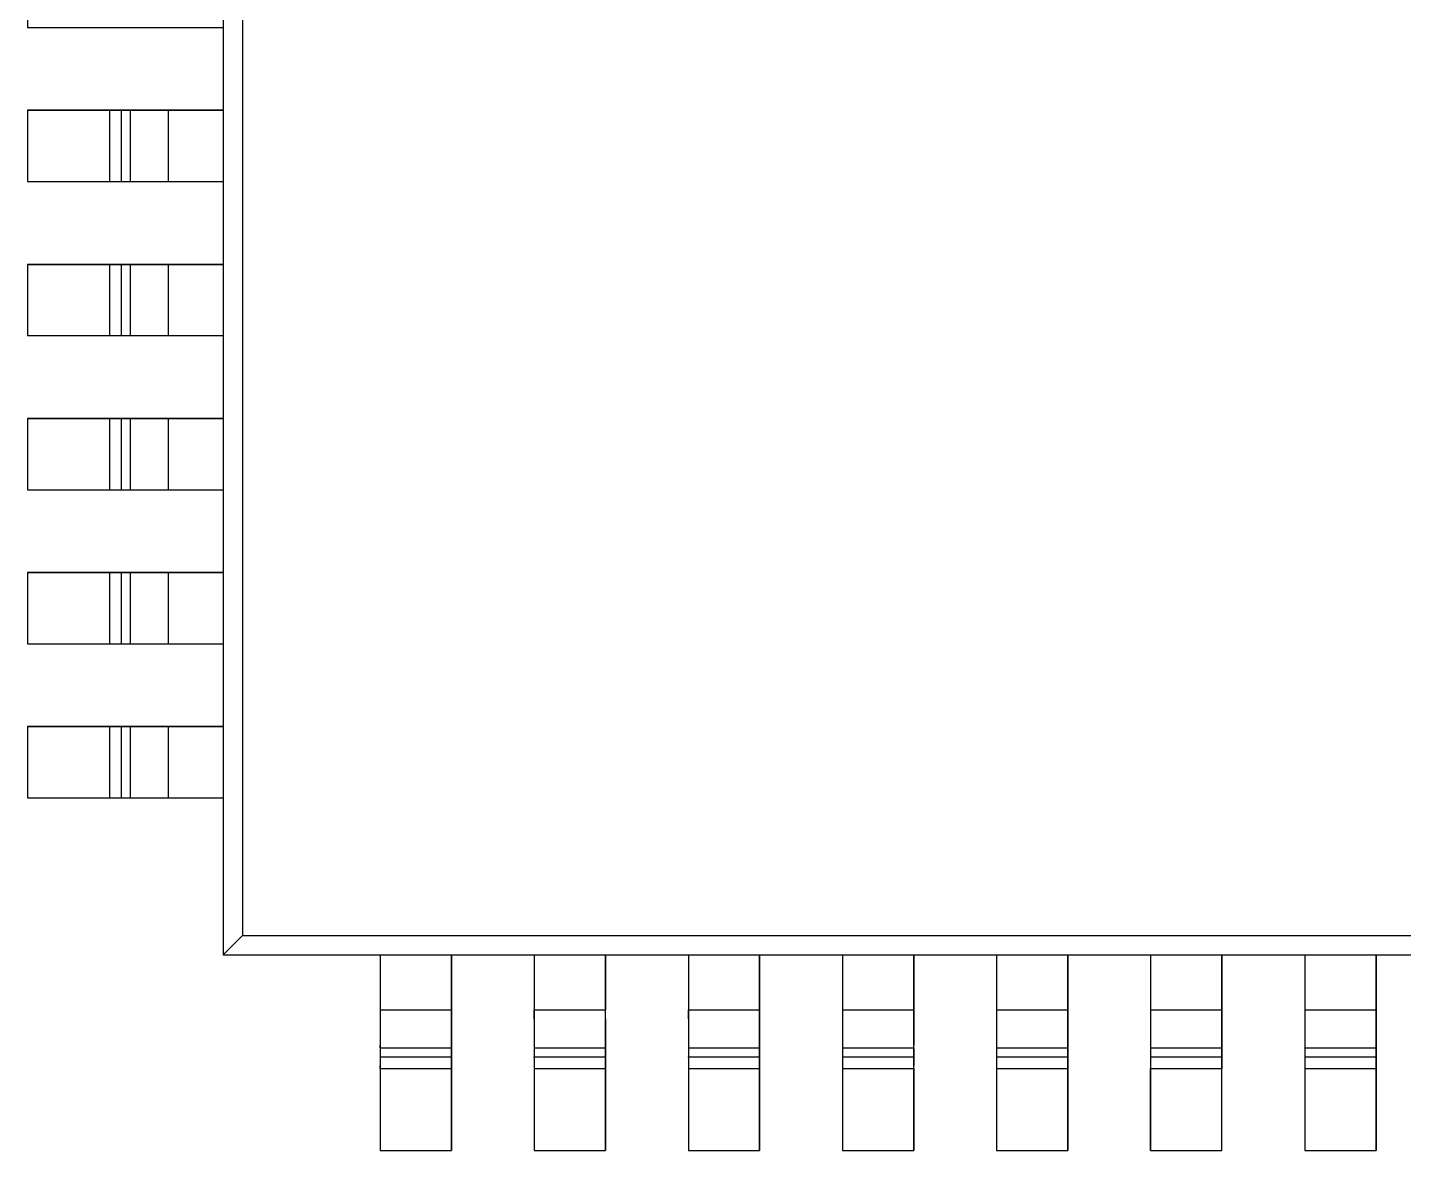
# Model space of a CAD drawing. Header units: inches. Extents: x 5 to 415, y -593 to 71.
# Drawn here: x 131.47 to 145.76, y -463.18 to -451.52 of the extents above; entities that cross this region are included whole.
import ezdxf

# ---------------------------------------------------------------- set-up
doc = ezdxf.new("R2010")
doc.units = ezdxf.units.IN
doc.header["$MEASUREMENT"] = 0

msp = doc.modelspace()

# ---------------------------------------------------------------- linework, layer by layer
at = {"color": 7, "true_color": 0xffffff}
for p, q in [((133.5, -442.15), (133.5, -461.15)), ((133.7, -442.232), (133.7, -460.95)), ((131.468, -450.78), (131.468, -451.52)), ((131.468, -451.52), (133.5, -451.52)), ((133.5, -451.52), (133.5, -452.38)), ((133.5, -452.38), (131.468, -452.38)), ((131.468, -452.38), (131.468, -453.12)), ((131.468, -452.38), (131.468, -453.12)), ((131.468, -452.38), (132.32, -452.38)), ((132.32, -452.38), (132.35, -452.38)), ((132.32, -452.38), (132.32, -453.12)), ((132.35, -452.38), (132.378, -452.38)), ((132.378, -452.38), (132.402, -452.38)), ((132.402, -452.38), (132.42, -452.38)), ((132.42, -452.38), (132.434, -452.38)), ((132.434, -452.38), (132.442, -452.38)), ((132.442, -452.38), (132.534, -452.38)), ((132.442, -452.38), (132.442, -453.12)), ((132.534, -452.38), (132.56, -452.38)), ((132.534, -452.38), (132.534, -453.12)), ((132.56, -452.38), (132.606, -452.38)), ((132.606, -452.38), (132.67, -452.38)), ((132.67, -452.38), (132.748, -452.38)), ((132.748, -452.38), (132.836, -452.38)), ((132.836, -452.38), (132.93, -452.38)), ((132.93, -452.38), (133.5, -452.38)), ((132.93, -452.38), (132.93, -453.12)), ((133.5, -452.38), (133.5, -453.12)), ((131.468, -453.12), (133.5, -453.12)), ((131.468, -453.12), (132.32, -453.12)), ((132.32, -453.12), (132.35, -453.12)), ((132.35, -453.12), (132.378, -453.12)), ((132.378, -453.12), (132.402, -453.12)), ((132.402, -453.12), (132.42, -453.12)), ((132.42, -453.12), (132.434, -453.12)), ((132.434, -453.12), (132.442, -453.12)), ((132.442, -453.12), (132.534, -453.12)), ((132.534, -453.12), (132.56, -453.12)), ((132.56, -453.12), (132.606, -453.12)), ((132.606, -453.12), (132.67, -453.12)), ((132.67, -453.12), (132.748, -453.12)), ((132.748, -453.12), (132.836, -453.12)), ((132.836, -453.12), (132.93, -453.12)), ((132.93, -453.12), (133.5, -453.12)), ((133.5, -453.12), (133.5, -453.98)), ((133.5, -453.98), (131.468, -453.98)), ((131.468, -453.98), (131.468, -454.72)), ((131.468, -453.98), (131.468, -454.72)), ((131.468, -453.98), (132.32, -453.98)), ((132.32, -453.98), (132.35, -453.98)), ((132.32, -453.98), (132.32, -454.72)), ((132.35, -453.98), (132.378, -453.98)), ((132.378, -453.98), (132.402, -453.98)), ((132.402, -453.98), (132.42, -453.98)), ((132.42, -453.98), (132.434, -453.98)), ((132.434, -453.98), (132.442, -453.98)), ((132.442, -453.98), (132.534, -453.98)), ((132.442, -453.98), (132.442, -454.72)), ((132.534, -453.98), (132.56, -453.98)), ((132.534, -453.98), (132.534, -454.72)), ((132.56, -453.98), (132.606, -453.98)), ((132.606, -453.98), (132.67, -453.98)), ((132.67, -453.98), (132.748, -453.98)), ((132.748, -453.98), (132.836, -453.98)), ((132.836, -453.98), (132.93, -453.98)), ((132.93, -453.98), (133.5, -453.98)), ((132.93, -453.98), (132.93, -454.72)), ((133.5, -453.98), (133.5, -454.72)), ((131.468, -454.72), (133.5, -454.72)), ((131.468, -454.72), (132.32, -454.72)), ((132.32, -454.72), (132.35, -454.72)), ((132.35, -454.72), (132.378, -454.72)), ((132.378, -454.72), (132.402, -454.72)), ((132.402, -454.72), (132.42, -454.72)), ((132.42, -454.72), (132.434, -454.72)), ((132.434, -454.72), (132.442, -454.72)), ((132.442, -454.72), (132.534, -454.72)), ((132.534, -454.72), (132.56, -454.72)), ((132.56, -454.72), (132.606, -454.72)), ((132.606, -454.72), (132.67, -454.72)), ((132.67, -454.72), (132.748, -454.72)), ((132.748, -454.72), (132.836, -454.72)), ((132.836, -454.72), (132.93, -454.72)), ((132.93, -454.72), (133.5, -454.72)), ((133.5, -454.72), (133.5, -455.58)), ((133.5, -455.58), (131.468, -455.58)), ((131.468, -455.58), (131.468, -456.32)), ((131.468, -455.58), (131.468, -456.32)), ((131.468, -455.58), (132.32, -455.58)), ((132.32, -455.58), (132.35, -455.58)), ((132.32, -455.58), (132.32, -456.32)), ((132.35, -455.58), (132.378, -455.58)), ((132.378, -455.58), (132.402, -455.58)), ((132.402, -455.58), (132.42, -455.58)), ((132.42, -455.58), (132.434, -455.58)), ((132.434, -455.58), (132.442, -455.58)), ((132.442, -455.58), (132.534, -455.58)), ((132.442, -455.58), (132.442, -456.32)), ((132.534, -455.58), (132.56, -455.58)), ((132.534, -455.58), (132.534, -456.32)), ((132.56, -455.58), (132.606, -455.58)), ((132.606, -455.58), (132.67, -455.58)), ((132.67, -455.58), (132.748, -455.58)), ((132.748, -455.58), (132.836, -455.58)), ((132.836, -455.58), (132.93, -455.58)), ((132.93, -455.58), (133.5, -455.58)), ((132.93, -455.58), (132.93, -456.32)), ((133.5, -455.58), (133.5, -456.32)), ((131.468, -456.32), (133.5, -456.32)), ((131.468, -456.32), (132.32, -456.32)), ((132.32, -456.32), (132.35, -456.32)), ((132.35, -456.32), (132.378, -456.32)), ((132.378, -456.32), (132.402, -456.32)), ((132.402, -456.32), (132.42, -456.32)), ((132.42, -456.32), (132.434, -456.32)), ((132.434, -456.32), (132.442, -456.32)), ((132.442, -456.32), (132.534, -456.32)), ((132.534, -456.32), (132.56, -456.32)), ((132.56, -456.32), (132.606, -456.32)), ((132.606, -456.32), (132.67, -456.32)), ((132.67, -456.32), (132.748, -456.32)), ((132.748, -456.32), (132.836, -456.32)), ((132.836, -456.32), (132.93, -456.32)), ((132.93, -456.32), (133.5, -456.32)), ((133.5, -456.32), (133.5, -457.18)), ((133.5, -457.18), (131.468, -457.18)), ((131.468, -457.18), (131.468, -457.92)), ((131.468, -457.18), (131.468, -457.92)), ((131.468, -457.18), (132.32, -457.18)), ((132.32, -457.18), (132.35, -457.18)), ((132.32, -457.18), (132.32, -457.92)), ((132.35, -457.18), (132.378, -457.18)), ((132.378, -457.18), (132.402, -457.18)), ((132.402, -457.18), (132.42, -457.18)), ((132.42, -457.18), (132.434, -457.18)), ((132.434, -457.18), (132.442, -457.18)), ((132.442, -457.18), (132.534, -457.18)), ((132.442, -457.18), (132.442, -457.92)), ((132.534, -457.18), (132.56, -457.18)), ((132.534, -457.18), (132.534, -457.92)), ((132.56, -457.18), (132.606, -457.18)), ((132.606, -457.18), (132.67, -457.18)), ((132.67, -457.18), (132.748, -457.18)), ((132.748, -457.18), (132.836, -457.18)), ((132.836, -457.18), (132.93, -457.18)), ((132.93, -457.18), (133.5, -457.18)), ((132.93, -457.18), (132.93, -457.92)), ((133.5, -457.18), (133.5, -457.92)), ((131.468, -457.92), (133.5, -457.92)), ((131.468, -457.92), (132.32, -457.92)), ((132.32, -457.92), (132.35, -457.92)), ((132.35, -457.92), (132.378, -457.92)), ((132.378, -457.92), (132.402, -457.92)), ((132.402, -457.92), (132.42, -457.92)), ((132.42, -457.92), (132.434, -457.92)), ((132.434, -457.92), (132.442, -457.92)), ((132.442, -457.92), (132.534, -457.92)), ((132.534, -457.92), (132.56, -457.92)), ((132.56, -457.92), (132.606, -457.92)), ((132.606, -457.92), (132.67, -457.92)), ((132.67, -457.92), (132.748, -457.92)), ((132.748, -457.92), (132.836, -457.92)), ((132.836, -457.92), (132.93, -457.92)), ((132.93, -457.92), (133.5, -457.92)), ((133.5, -457.92), (133.5, -458.78)), ((133.5, -458.78), (131.468, -458.78)), ((131.468, -458.78), (131.468, -459.52)), ((131.468, -458.78), (131.468, -459.52)), ((131.468, -458.78), (132.32, -458.78)), ((132.32, -458.78), (132.35, -458.78)), ((132.32, -458.78), (132.32, -459.52)), ((132.35, -458.78), (132.378, -458.78)), ((132.378, -458.78), (132.402, -458.78)), ((132.402, -458.78), (132.42, -458.78)), ((132.42, -458.78), (132.434, -458.78)), ((132.434, -458.78), (132.442, -458.78)), ((132.442, -458.78), (132.534, -458.78)), ((132.442, -458.78), (132.442, -459.52)), ((132.534, -458.78), (132.56, -458.78)), ((132.534, -458.78), (132.534, -459.52)), ((132.56, -458.78), (132.606, -458.78)), ((132.606, -458.78), (132.67, -458.78)), ((132.67, -458.78), (132.748, -458.78)), ((132.748, -458.78), (132.836, -458.78)), ((132.836, -458.78), (132.93, -458.78)), ((132.93, -458.78), (133.5, -458.78)), ((132.93, -458.78), (132.93, -459.52)), ((133.5, -458.78), (133.5, -459.52)), ((131.468, -459.52), (133.5, -459.52)), ((131.468, -459.52), (132.32, -459.52)), ((132.32, -459.52), (132.35, -459.52)), ((132.35, -459.52), (132.378, -459.52)), ((132.378, -459.52), (132.402, -459.52)), ((132.402, -459.52), (132.42, -459.52)), ((132.42, -459.52), (132.434, -459.52)), ((132.434, -459.52), (132.442, -459.52)), ((132.442, -459.52), (132.534, -459.52)), ((132.534, -459.52), (132.56, -459.52)), ((132.56, -459.52), (132.606, -459.52)), ((132.606, -459.52), (132.67, -459.52)), ((132.67, -459.52), (132.748, -459.52)), ((132.748, -459.52), (132.836, -459.52)), ((132.836, -459.52), (132.93, -459.52)), ((132.93, -459.52), (133.5, -459.52)), ((133.5, -459.52), (133.5, -461.15)), ((133.5, -461.15), (133.7, -460.95)), ((133.7, -460.95), (153.3, -460.95)), ((133.5, -461.15), (135.13, -461.15)), ((133.5, -461.15), (153.5, -461.15)), ((135.13, -461.15), (135.13, -463.182)), ((135.13, -461.15), (135.87, -461.15)), ((135.13, -461.15), (135.13, -461.72)), ((135.87, -461.15), (136.73, -461.15)), ((135.87, -463.182), (135.87, -461.15)), ((135.87, -461.15), (135.87, -461.72)), ((136.73, -461.15), (136.73, -463.182)), ((136.73, -461.15), (137.47, -461.15)), ((136.73, -461.15), (136.73, -461.72)), ((137.47, -463.182), (137.47, -461.15)), ((137.47, -461.15), (138.33, -461.15)), ((137.47, -461.15), (137.47, -461.72)), ((138.33, -461.15), (138.33, -463.182)), ((138.33, -461.15), (139.07, -461.15)), ((138.33, -461.15), (138.33, -461.72)), ((139.07, -463.182), (139.07, -461.15)), ((139.07, -461.15), (139.93, -461.15)), ((139.07, -461.15), (139.07, -461.72)), ((139.93, -461.15), (139.93, -463.182)), ((139.93, -461.15), (140.67, -461.15)), ((139.93, -461.15), (139.93, -461.72)), ((140.67, -463.182), (140.67, -461.15)), ((140.67, -461.15), (141.53, -461.15)), ((140.67, -461.15), (140.67, -461.72)), ((141.53, -461.15), (141.53, -463.182)), ((141.53, -461.15), (142.27, -461.15)), ((141.53, -461.15), (141.53, -461.72)), ((142.27, -463.182), (142.27, -461.15)), ((142.27, -461.15), (143.13, -461.15)), ((142.27, -461.15), (142.27, -461.72)), ((143.13, -461.15), (143.13, -463.182)), ((143.13, -461.15), (143.87, -461.15)), ((143.13, -461.15), (143.13, -461.72)), ((143.87, -463.182), (143.87, -461.15)), ((143.87, -461.15), (144.73, -461.15)), ((143.87, -461.15), (143.87, -461.72)), ((144.73, -461.15), (144.73, -463.182)), ((144.73, -461.15), (145.47, -461.15)), ((144.73, -461.15), (144.73, -461.72)), ((145.47, -463.182), (145.47, -461.15)), ((145.47, -461.15), (146.33, -461.15)), ((145.47, -461.15), (145.47, -461.72)), ((135.13, -461.72), (135.13, -461.814)), ((135.13, -461.72), (135.87, -461.72)), ((135.87, -461.72), (135.87, -461.814)), ((136.73, -461.814), (136.73, -461.72)), ((136.73, -461.72), (137.47, -461.72)), ((137.47, -461.814), (137.47, -461.72)), ((138.33, -461.814), (138.33, -461.72)), ((138.33, -461.72), (139.07, -461.72)), ((139.07, -461.72), (139.07, -461.814)), ((139.93, -461.72), (139.93, -461.814)), ((139.93, -461.72), (140.67, -461.72)), ((140.67, -461.72), (140.67, -461.814)), ((141.53, -461.72), (141.53, -461.814)), ((141.53, -461.72), (142.27, -461.72)), ((142.27, -461.72), (142.27, -461.814)), ((143.13, -461.72), (143.13, -461.814)), ((143.13, -461.72), (143.87, -461.72)), ((143.87, -461.72), (143.87, -461.814)), ((144.73, -461.72), (144.73, -461.814)), ((144.73, -461.72), (145.47, -461.72)), ((145.47, -461.72), (145.47, -461.814)), ((135.13, -461.814), (135.13, -461.902)), ((135.13, -461.902), (135.13, -461.98)), ((135.87, -461.814), (135.87, -461.902)), ((135.87, -461.902), (135.87, -461.98)), ((136.73, -461.814), (136.73, -461.902)), ((136.73, -461.902), (136.73, -461.98)), ((137.47, -461.814), (137.47, -461.902)), ((137.47, -461.902), (137.47, -461.98)), ((138.33, -461.814), (138.33, -461.902)), ((138.33, -461.902), (138.33, -461.98)), ((139.07, -461.814), (139.07, -461.902)), ((139.07, -461.902), (139.07, -461.98)), ((139.93, -461.814), (139.93, -461.902)), ((139.93, -461.902), (139.93, -461.98)), ((140.67, -461.814), (140.67, -461.902)), ((140.67, -461.902), (140.67, -461.98)), ((141.53, -461.814), (141.53, -461.902)), ((141.53, -461.902), (141.53, -461.98)), ((142.27, -461.814), (142.27, -461.902)), ((142.27, -461.902), (142.27, -461.98)), ((143.13, -461.814), (143.13, -461.902)), ((143.13, -461.902), (143.13, -461.98)), ((143.87, -461.814), (143.87, -461.902)), ((143.87, -461.902), (143.87, -461.98)), ((144.73, -461.814), (144.73, -461.902)), ((144.73, -461.902), (144.73, -461.98)), ((145.47, -461.814), (145.47, -461.902)), ((145.47, -461.902), (145.47, -461.98)), ((135.13, -461.98), (135.13, -462.044)), ((135.13, -462.044), (135.13, -462.09)), ((135.87, -461.98), (135.87, -462.044)), ((135.87, -462.044), (135.87, -462.09)), ((136.73, -461.98), (136.73, -462.044)), ((136.73, -462.044), (136.73, -462.09)), ((137.47, -461.98), (137.47, -462.044)), ((137.47, -462.044), (137.47, -462.09)), ((138.33, -461.98), (138.33, -462.044)), ((138.33, -462.044), (138.33, -462.09)), ((139.07, -461.98), (139.07, -462.044)), ((139.07, -462.044), (139.07, -462.09)), ((139.93, -461.98), (139.93, -462.044)), ((139.93, -462.044), (139.93, -462.09)), ((140.67, -461.98), (140.67, -462.044)), ((140.67, -462.044), (140.67, -462.09)), ((141.53, -461.98), (141.53, -462.044)), ((141.53, -462.044), (141.53, -462.09)), ((142.27, -461.98), (142.27, -462.044)), ((142.27, -462.044), (142.27, -462.09)), ((143.13, -461.98), (143.13, -462.044)), ((143.13, -462.044), (143.13, -462.09)), ((143.87, -461.98), (143.87, -462.044)), ((143.87, -462.044), (143.87, -462.09)), ((144.73, -461.98), (144.73, -462.044)), ((144.73, -462.044), (144.73, -462.09)), ((145.47, -461.98), (145.47, -462.044)), ((145.47, -462.044), (145.47, -462.09)), ((135.13, -462.116), (135.13, -462.09)), ((135.13, -462.116), (135.13, -462.208)), ((135.13, -462.116), (135.87, -462.116)), ((135.87, -462.09), (135.87, -462.116)), ((135.87, -462.116), (135.87, -462.208)), ((136.73, -462.09), (136.73, -462.116)), ((136.73, -462.116), (136.73, -462.208)), ((136.73, -462.116), (137.47, -462.116)), ((137.47, -462.09), (137.47, -462.116)), ((137.47, -462.116), (137.47, -462.208)), ((138.33, -462.09), (138.33, -462.116)), ((138.33, -462.116), (138.33, -462.208)), ((138.33, -462.116), (139.07, -462.116)), ((139.07, -462.09), (139.07, -462.116)), ((139.07, -462.116), (139.07, -462.208)), ((139.93, -462.09), (139.93, -462.116)), ((139.93, -462.116), (139.93, -462.208)), ((139.93, -462.116), (140.67, -462.116)), ((140.67, -462.116), (140.67, -462.09)), ((140.67, -462.116), (140.67, -462.208)), ((141.53, -462.09), (141.53, -462.116)), ((141.53, -462.116), (141.53, -462.208)), ((141.53, -462.116), (142.27, -462.116)), ((142.27, -462.09), (142.27, -462.116)), ((142.27, -462.116), (142.27, -462.208)), ((143.13, -462.09), (143.13, -462.116)), ((143.13, -462.116), (143.13, -462.208)), ((143.13, -462.116), (143.87, -462.116)), ((143.87, -462.09), (143.87, -462.116)), ((143.87, -462.116), (143.87, -462.208)), ((144.73, -462.09), (144.73, -462.116)), ((144.73, -462.116), (144.73, -462.208)), ((144.73, -462.116), (145.47, -462.116)), ((145.47, -462.09), (145.47, -462.116)), ((145.47, -462.116), (145.47, -462.208)), ((135.13, -462.208), (135.13, -462.216)), ((135.13, -462.208), (135.87, -462.208)), ((135.13, -462.216), (135.13, -462.23)), ((135.13, -462.23), (135.13, -462.25)), ((135.13, -462.25), (135.13, -462.272)), ((135.13, -462.272), (135.13, -462.3)), ((135.13, -462.33), (135.13, -462.3)), ((135.13, -462.33), (135.13, -463.182)), ((135.13, -462.33), (135.87, -462.33)), ((135.87, -462.208), (135.87, -462.216)), ((135.87, -462.216), (135.87, -462.23)), ((135.87, -462.23), (135.87, -462.25)), ((135.87, -462.25), (135.87, -462.272)), ((135.87, -462.272), (135.87, -462.3)), ((135.87, -462.3), (135.87, -462.33)), ((135.87, -462.33), (135.87, -463.182)), ((136.73, -462.216), (136.73, -462.208)), ((136.73, -462.208), (137.47, -462.208)), ((136.73, -462.216), (136.73, -462.23)), ((136.73, -462.23), (136.73, -462.25)), ((136.73, -462.25), (136.73, -462.272)), ((136.73, -462.272), (136.73, -462.3)), ((136.73, -462.3), (136.73, -462.33)), ((136.73, -462.33), (136.73, -463.182)), ((136.73, -462.33), (137.47, -462.33)), ((137.47, -462.216), (137.47, -462.208)), ((137.47, -462.216), (137.47, -462.23)), ((137.47, -462.23), (137.47, -462.25)), ((137.47, -462.25), (137.47, -462.272)), ((137.47, -462.272), (137.47, -462.3)), ((137.47, -462.3), (137.47, -462.33)), ((137.47, -462.33), (137.47, -463.182)), ((138.33, -462.216), (138.33, -462.208)), ((138.33, -462.208), (139.07, -462.208)), ((138.33, -462.216), (138.33, -462.23)), ((138.33, -462.23), (138.33, -462.25)), ((138.33, -462.25), (138.33, -462.272)), ((138.33, -462.272), (138.33, -462.3)), ((138.33, -462.3), (138.33, -462.33)), ((138.33, -462.33), (138.33, -463.182)), ((138.33, -462.33), (139.07, -462.33)), ((139.07, -462.208), (139.07, -462.216)), ((139.07, -462.216), (139.07, -462.23)), ((139.07, -462.23), (139.07, -462.25)), ((139.07, -462.25), (139.07, -462.272)), ((139.07, -462.272), (139.07, -462.3)), ((139.07, -462.3), (139.07, -462.33)), ((139.07, -462.33), (139.07, -463.182)), ((139.93, -462.208), (139.93, -462.216)), ((139.93, -462.208), (140.67, -462.208)), ((139.93, -462.216), (139.93, -462.23)), ((139.93, -462.23), (139.93, -462.25)), ((139.93, -462.25), (139.93, -462.272)), ((139.93, -462.272), (139.93, -462.3)), ((139.93, -462.3), (139.93, -462.33)), ((139.93, -462.33), (139.93, -463.182)), ((139.93, -462.33), (140.67, -462.33)), ((140.67, -462.208), (140.67, -462.216)), ((140.67, -462.216), (140.67, -462.23)), ((140.67, -462.23), (140.67, -462.25)), ((140.67, -462.25), (140.67, -462.272)), ((140.67, -462.272), (140.67, -462.3)), ((140.67, -462.33), (140.67, -462.3)), ((140.67, -462.33), (140.67, -463.182)), ((141.53, -462.208), (141.53, -462.216)), ((141.53, -462.208), (142.27, -462.208)), ((141.53, -462.216), (141.53, -462.23)), ((141.53, -462.23), (141.53, -462.25)), ((141.53, -462.25), (141.53, -462.272)), ((141.53, -462.272), (141.53, -462.3)), ((141.53, -462.3), (141.53, -462.33)), ((141.53, -462.33), (141.53, -463.182)), ((141.53, -462.33), (142.27, -462.33)), ((142.27, -462.208), (142.27, -462.216)), ((142.27, -462.216), (142.27, -462.23)), ((142.27, -462.23), (142.27, -462.25)), ((142.27, -462.25), (142.27, -462.272)), ((142.27, -462.272), (142.27, -462.3)), ((142.27, -462.3), (142.27, -462.33)), ((142.27, -462.33), (142.27, -463.182)), ((143.13, -462.208), (143.13, -462.216)), ((143.13, -462.208), (143.87, -462.208)), ((143.13, -462.216), (143.13, -462.23)), ((143.13, -462.23), (143.13, -462.25)), ((143.13, -462.25), (143.13, -462.272)), ((143.13, -462.272), (143.13, -462.3)), ((143.13, -462.3), (143.13, -462.33)), ((143.13, -463.182), (143.13, -462.33)), ((143.13, -462.33), (143.87, -462.33)), ((143.87, -462.208), (143.87, -462.216)), ((143.87, -462.216), (143.87, -462.23)), ((143.87, -462.23), (143.87, -462.25)), ((143.87, -462.25), (143.87, -462.272)), ((143.87, -462.272), (143.87, -462.3)), ((143.87, -462.3), (143.87, -462.33)), ((143.87, -463.182), (143.87, -462.33)), ((144.73, -462.208), (144.73, -462.216)), ((144.73, -462.208), (145.47, -462.208)), ((144.73, -462.216), (144.73, -462.23)), ((144.73, -462.23), (144.73, -462.25)), ((144.73, -462.25), (144.73, -462.272)), ((144.73, -462.272), (144.73, -462.3)), ((144.73, -462.3), (144.73, -462.33)), ((144.73, -462.33), (144.73, -463.182)), ((144.73, -462.33), (145.47, -462.33)), ((145.47, -462.208), (145.47, -462.216)), ((145.47, -462.216), (145.47, -462.23)), ((145.47, -462.23), (145.47, -462.25)), ((145.47, -462.25), (145.47, -462.272)), ((145.47, -462.272), (145.47, -462.3)), ((145.47, -462.3), (145.47, -462.33)), ((145.47, -462.33), (145.47, -463.182)), ((135.13, -463.182), (135.87, -463.182)), ((135.13, -463.182), (135.87, -463.182)), ((136.73, -463.182), (137.47, -463.182)), ((136.73, -463.182), (137.47, -463.182)), ((138.33, -463.182), (139.07, -463.182)), ((138.33, -463.182), (139.07, -463.182)), ((139.93, -463.182), (140.67, -463.182)), ((139.93, -463.182), (140.67, -463.182)), ((141.53, -463.182), (142.27, -463.182)), ((141.53, -463.182), (142.27, -463.182)), ((143.13, -463.182), (143.87, -463.182)), ((143.13, -463.182), (143.87, -463.182)), ((144.73, -463.182), (145.47, -463.182)), ((144.73, -463.182), (145.47, -463.182))]:
    msp.add_line(p, q, dxfattribs=at)
at = {"color": 18, "true_color": 0x000000}
for p, q in [((133.5, -442.15), (133.5, -461.15)), ((133.7, -442.232), (133.7, -460.95)), ((131.468, -450.78), (131.468, -451.52)), ((131.468, -451.52), (133.5, -451.52)), ((133.5, -451.52), (133.5, -452.38)), ((133.5, -452.38), (131.468, -452.38)), ((131.468, -452.38), (131.468, -453.12)), ((131.468, -452.38), (131.468, -453.12)), ((131.468, -452.38), (132.32, -452.38)), ((132.32, -452.38), (132.35, -452.38)), ((132.32, -452.38), (132.32, -453.12)), ((132.35, -452.38), (132.378, -452.38)), ((132.378, -452.38), (132.402, -452.38)), ((132.402, -452.38), (132.42, -452.38)), ((132.42, -452.38), (132.434, -452.38)), ((132.434, -452.38), (132.442, -452.38)), ((132.442, -452.38), (132.534, -452.38)), ((132.442, -452.38), (132.442, -453.12)), ((132.534, -452.38), (132.56, -452.38)), ((132.534, -452.38), (132.534, -453.12)), ((132.56, -452.38), (132.606, -452.38)), ((132.606, -452.38), (132.67, -452.38)), ((132.67, -452.38), (132.748, -452.38)), ((132.748, -452.38), (132.836, -452.38)), ((132.836, -452.38), (132.93, -452.38)), ((132.93, -452.38), (133.5, -452.38)), ((132.93, -452.38), (132.93, -453.12)), ((133.5, -452.38), (133.5, -453.12)), ((131.468, -453.12), (133.5, -453.12)), ((131.468, -453.12), (132.32, -453.12)), ((132.32, -453.12), (132.35, -453.12)), ((132.35, -453.12), (132.378, -453.12)), ((132.378, -453.12), (132.402, -453.12)), ((132.402, -453.12), (132.42, -453.12)), ((132.42, -453.12), (132.434, -453.12)), ((132.434, -453.12), (132.442, -453.12)), ((132.442, -453.12), (132.534, -453.12)), ((132.534, -453.12), (132.56, -453.12)), ((132.56, -453.12), (132.606, -453.12)), ((132.606, -453.12), (132.67, -453.12)), ((132.67, -453.12), (132.748, -453.12)), ((132.748, -453.12), (132.836, -453.12)), ((132.836, -453.12), (132.93, -453.12)), ((132.93, -453.12), (133.5, -453.12)), ((133.5, -453.12), (133.5, -453.98)), ((133.5, -453.98), (131.468, -453.98)), ((131.468, -453.98), (131.468, -454.72)), ((131.468, -453.98), (131.468, -454.72)), ((131.468, -453.98), (132.32, -453.98)), ((132.32, -453.98), (132.35, -453.98)), ((132.32, -453.98), (132.32, -454.72)), ((132.35, -453.98), (132.378, -453.98)), ((132.378, -453.98), (132.402, -453.98)), ((132.402, -453.98), (132.42, -453.98)), ((132.42, -453.98), (132.434, -453.98)), ((132.434, -453.98), (132.442, -453.98)), ((132.442, -453.98), (132.534, -453.98)), ((132.442, -453.98), (132.442, -454.72)), ((132.534, -453.98), (132.56, -453.98)), ((132.534, -453.98), (132.534, -454.72)), ((132.56, -453.98), (132.606, -453.98)), ((132.606, -453.98), (132.67, -453.98)), ((132.67, -453.98), (132.748, -453.98)), ((132.748, -453.98), (132.836, -453.98)), ((132.836, -453.98), (132.93, -453.98)), ((132.93, -453.98), (133.5, -453.98)), ((132.93, -453.98), (132.93, -454.72)), ((133.5, -453.98), (133.5, -454.72)), ((131.468, -454.72), (133.5, -454.72)), ((131.468, -454.72), (132.32, -454.72)), ((132.32, -454.72), (132.35, -454.72)), ((132.35, -454.72), (132.378, -454.72)), ((132.378, -454.72), (132.402, -454.72)), ((132.402, -454.72), (132.42, -454.72)), ((132.42, -454.72), (132.434, -454.72)), ((132.434, -454.72), (132.442, -454.72)), ((132.442, -454.72), (132.534, -454.72)), ((132.534, -454.72), (132.56, -454.72)), ((132.56, -454.72), (132.606, -454.72)), ((132.606, -454.72), (132.67, -454.72)), ((132.67, -454.72), (132.748, -454.72)), ((132.748, -454.72), (132.836, -454.72)), ((132.836, -454.72), (132.93, -454.72)), ((132.93, -454.72), (133.5, -454.72)), ((133.5, -454.72), (133.5, -455.58)), ((133.5, -455.58), (131.468, -455.58)), ((131.468, -455.58), (131.468, -456.32)), ((131.468, -455.58), (131.468, -456.32)), ((131.468, -455.58), (132.32, -455.58)), ((132.32, -455.58), (132.35, -455.58)), ((132.32, -455.58), (132.32, -456.32)), ((132.35, -455.58), (132.378, -455.58)), ((132.378, -455.58), (132.402, -455.58)), ((132.402, -455.58), (132.42, -455.58)), ((132.42, -455.58), (132.434, -455.58)), ((132.434, -455.58), (132.442, -455.58)), ((132.442, -455.58), (132.534, -455.58)), ((132.442, -455.58), (132.442, -456.32)), ((132.534, -455.58), (132.56, -455.58)), ((132.534, -455.58), (132.534, -456.32)), ((132.56, -455.58), (132.606, -455.58)), ((132.606, -455.58), (132.67, -455.58)), ((132.67, -455.58), (132.748, -455.58)), ((132.748, -455.58), (132.836, -455.58)), ((132.836, -455.58), (132.93, -455.58)), ((132.93, -455.58), (133.5, -455.58)), ((132.93, -455.58), (132.93, -456.32)), ((133.5, -455.58), (133.5, -456.32)), ((131.468, -456.32), (133.5, -456.32)), ((131.468, -456.32), (132.32, -456.32)), ((132.32, -456.32), (132.35, -456.32)), ((132.35, -456.32), (132.378, -456.32)), ((132.378, -456.32), (132.402, -456.32)), ((132.402, -456.32), (132.42, -456.32)), ((132.42, -456.32), (132.434, -456.32)), ((132.434, -456.32), (132.442, -456.32)), ((132.442, -456.32), (132.534, -456.32)), ((132.534, -456.32), (132.56, -456.32)), ((132.56, -456.32), (132.606, -456.32)), ((132.606, -456.32), (132.67, -456.32)), ((132.67, -456.32), (132.748, -456.32)), ((132.748, -456.32), (132.836, -456.32)), ((132.836, -456.32), (132.93, -456.32)), ((132.93, -456.32), (133.5, -456.32)), ((133.5, -456.32), (133.5, -457.18)), ((133.5, -457.18), (131.468, -457.18)), ((131.468, -457.18), (131.468, -457.92)), ((131.468, -457.18), (131.468, -457.92)), ((131.468, -457.18), (132.32, -457.18)), ((132.32, -457.18), (132.35, -457.18)), ((132.32, -457.18), (132.32, -457.92)), ((132.35, -457.18), (132.378, -457.18)), ((132.378, -457.18), (132.402, -457.18)), ((132.402, -457.18), (132.42, -457.18)), ((132.42, -457.18), (132.434, -457.18)), ((132.434, -457.18), (132.442, -457.18)), ((132.442, -457.18), (132.534, -457.18)), ((132.442, -457.18), (132.442, -457.92)), ((132.534, -457.18), (132.56, -457.18)), ((132.534, -457.18), (132.534, -457.92)), ((132.56, -457.18), (132.606, -457.18)), ((132.606, -457.18), (132.67, -457.18)), ((132.67, -457.18), (132.748, -457.18)), ((132.748, -457.18), (132.836, -457.18)), ((132.836, -457.18), (132.93, -457.18)), ((132.93, -457.18), (133.5, -457.18)), ((132.93, -457.18), (132.93, -457.92)), ((133.5, -457.18), (133.5, -457.92)), ((131.468, -457.92), (133.5, -457.92)), ((131.468, -457.92), (132.32, -457.92)), ((132.32, -457.92), (132.35, -457.92)), ((132.35, -457.92), (132.378, -457.92)), ((132.378, -457.92), (132.402, -457.92)), ((132.402, -457.92), (132.42, -457.92)), ((132.42, -457.92), (132.434, -457.92)), ((132.434, -457.92), (132.442, -457.92)), ((132.442, -457.92), (132.534, -457.92)), ((132.534, -457.92), (132.56, -457.92)), ((132.56, -457.92), (132.606, -457.92)), ((132.606, -457.92), (132.67, -457.92)), ((132.67, -457.92), (132.748, -457.92)), ((132.748, -457.92), (132.836, -457.92)), ((132.836, -457.92), (132.93, -457.92)), ((132.93, -457.92), (133.5, -457.92)), ((133.5, -457.92), (133.5, -458.78)), ((133.5, -458.78), (131.468, -458.78)), ((131.468, -458.78), (131.468, -459.52)), ((131.468, -458.78), (131.468, -459.52)), ((131.468, -458.78), (132.32, -458.78)), ((132.32, -458.78), (132.35, -458.78)), ((132.32, -458.78), (132.32, -459.52)), ((132.35, -458.78), (132.378, -458.78)), ((132.378, -458.78), (132.402, -458.78)), ((132.402, -458.78), (132.42, -458.78)), ((132.42, -458.78), (132.434, -458.78)), ((132.434, -458.78), (132.442, -458.78)), ((132.442, -458.78), (132.534, -458.78)), ((132.442, -458.78), (132.442, -459.52)), ((132.534, -458.78), (132.56, -458.78)), ((132.534, -458.78), (132.534, -459.52)), ((132.56, -458.78), (132.606, -458.78)), ((132.606, -458.78), (132.67, -458.78)), ((132.67, -458.78), (132.748, -458.78)), ((132.748, -458.78), (132.836, -458.78)), ((132.836, -458.78), (132.93, -458.78)), ((132.93, -458.78), (133.5, -458.78)), ((132.93, -458.78), (132.93, -459.52)), ((133.5, -458.78), (133.5, -459.52)), ((131.468, -459.52), (133.5, -459.52)), ((131.468, -459.52), (132.32, -459.52)), ((132.32, -459.52), (132.35, -459.52)), ((132.35, -459.52), (132.378, -459.52)), ((132.378, -459.52), (132.402, -459.52)), ((132.402, -459.52), (132.42, -459.52)), ((132.42, -459.52), (132.434, -459.52)), ((132.434, -459.52), (132.442, -459.52)), ((132.442, -459.52), (132.534, -459.52)), ((132.534, -459.52), (132.56, -459.52)), ((132.56, -459.52), (132.606, -459.52)), ((132.606, -459.52), (132.67, -459.52)), ((132.67, -459.52), (132.748, -459.52)), ((132.748, -459.52), (132.836, -459.52)), ((132.836, -459.52), (132.93, -459.52)), ((132.93, -459.52), (133.5, -459.52)), ((133.5, -459.52), (133.5, -461.15)), ((133.5, -461.15), (133.7, -460.95)), ((133.7, -460.95), (153.3, -460.95)), ((133.5, -461.15), (135.13, -461.15)), ((133.5, -461.15), (153.5, -461.15)), ((135.13, -461.15), (135.13, -463.182)), ((135.13, -461.15), (135.87, -461.15)), ((135.13, -461.15), (135.13, -461.72)), ((135.87, -461.15), (136.73, -461.15)), ((135.87, -463.182), (135.87, -461.15)), ((135.87, -461.15), (135.87, -461.72)), ((136.73, -461.15), (136.73, -463.182)), ((136.73, -461.15), (137.47, -461.15)), ((136.73, -461.15), (136.73, -461.72)), ((137.47, -463.182), (137.47, -461.15)), ((137.47, -461.15), (138.33, -461.15)), ((137.47, -461.15), (137.47, -461.72)), ((138.33, -461.15), (138.33, -463.182)), ((138.33, -461.15), (139.07, -461.15)), ((138.33, -461.15), (138.33, -461.72)), ((139.07, -463.182), (139.07, -461.15)), ((139.07, -461.15), (139.93, -461.15)), ((139.07, -461.15), (139.07, -461.72)), ((139.93, -461.15), (139.93, -463.182)), ((139.93, -461.15), (140.67, -461.15)), ((139.93, -461.15), (139.93, -461.72)), ((140.67, -463.182), (140.67, -461.15)), ((140.67, -461.15), (141.53, -461.15)), ((140.67, -461.15), (140.67, -461.72)), ((141.53, -461.15), (141.53, -463.182)), ((141.53, -461.15), (142.27, -461.15)), ((141.53, -461.15), (141.53, -461.72)), ((142.27, -463.182), (142.27, -461.15)), ((142.27, -461.15), (143.13, -461.15)), ((142.27, -461.15), (142.27, -461.72)), ((143.13, -461.15), (143.13, -463.182)), ((143.13, -461.15), (143.87, -461.15)), ((143.13, -461.15), (143.13, -461.72)), ((143.87, -463.182), (143.87, -461.15)), ((143.87, -461.15), (144.73, -461.15)), ((143.87, -461.15), (143.87, -461.72)), ((144.73, -461.15), (144.73, -463.182)), ((144.73, -461.15), (145.47, -461.15)), ((144.73, -461.15), (144.73, -461.72)), ((145.47, -463.182), (145.47, -461.15)), ((145.47, -461.15), (146.33, -461.15)), ((145.47, -461.15), (145.47, -461.72)), ((135.13, -461.72), (135.13, -461.814)), ((135.13, -461.72), (135.87, -461.72)), ((135.87, -461.72), (135.87, -461.814)), ((136.73, -461.814), (136.73, -461.72)), ((136.73, -461.72), (137.47, -461.72)), ((137.47, -461.814), (137.47, -461.72)), ((138.33, -461.814), (138.33, -461.72)), ((138.33, -461.72), (139.07, -461.72)), ((139.07, -461.72), (139.07, -461.814)), ((139.93, -461.72), (139.93, -461.814)), ((139.93, -461.72), (140.67, -461.72)), ((140.67, -461.72), (140.67, -461.814)), ((141.53, -461.72), (141.53, -461.814)), ((141.53, -461.72), (142.27, -461.72)), ((142.27, -461.72), (142.27, -461.814)), ((143.13, -461.72), (143.13, -461.814)), ((143.13, -461.72), (143.87, -461.72)), ((143.87, -461.72), (143.87, -461.814)), ((144.73, -461.72), (144.73, -461.814)), ((144.73, -461.72), (145.47, -461.72)), ((145.47, -461.72), (145.47, -461.814)), ((135.13, -461.814), (135.13, -461.902)), ((135.13, -461.902), (135.13, -461.98)), ((135.87, -461.814), (135.87, -461.902)), ((135.87, -461.902), (135.87, -461.98)), ((136.73, -461.814), (136.73, -461.902)), ((136.73, -461.902), (136.73, -461.98)), ((137.47, -461.814), (137.47, -461.902)), ((137.47, -461.902), (137.47, -461.98)), ((138.33, -461.814), (138.33, -461.902)), ((138.33, -461.902), (138.33, -461.98)), ((139.07, -461.814), (139.07, -461.902)), ((139.07, -461.902), (139.07, -461.98)), ((139.93, -461.814), (139.93, -461.902)), ((139.93, -461.902), (139.93, -461.98)), ((140.67, -461.814), (140.67, -461.902)), ((140.67, -461.902), (140.67, -461.98)), ((141.53, -461.814), (141.53, -461.902)), ((141.53, -461.902), (141.53, -461.98)), ((142.27, -461.814), (142.27, -461.902)), ((142.27, -461.902), (142.27, -461.98)), ((143.13, -461.814), (143.13, -461.902)), ((143.13, -461.902), (143.13, -461.98)), ((143.87, -461.814), (143.87, -461.902)), ((143.87, -461.902), (143.87, -461.98)), ((144.73, -461.814), (144.73, -461.902)), ((144.73, -461.902), (144.73, -461.98)), ((145.47, -461.814), (145.47, -461.902)), ((145.47, -461.902), (145.47, -461.98)), ((135.13, -461.98), (135.13, -462.044)), ((135.13, -462.044), (135.13, -462.09)), ((135.87, -461.98), (135.87, -462.044)), ((135.87, -462.044), (135.87, -462.09)), ((136.73, -461.98), (136.73, -462.044)), ((136.73, -462.044), (136.73, -462.09)), ((137.47, -461.98), (137.47, -462.044)), ((137.47, -462.044), (137.47, -462.09)), ((138.33, -461.98), (138.33, -462.044)), ((138.33, -462.044), (138.33, -462.09)), ((139.07, -461.98), (139.07, -462.044)), ((139.07, -462.044), (139.07, -462.09)), ((139.93, -461.98), (139.93, -462.044)), ((139.93, -462.044), (139.93, -462.09)), ((140.67, -461.98), (140.67, -462.044)), ((140.67, -462.044), (140.67, -462.09)), ((141.53, -461.98), (141.53, -462.044)), ((141.53, -462.044), (141.53, -462.09)), ((142.27, -461.98), (142.27, -462.044)), ((142.27, -462.044), (142.27, -462.09)), ((143.13, -461.98), (143.13, -462.044)), ((143.13, -462.044), (143.13, -462.09)), ((143.87, -461.98), (143.87, -462.044)), ((143.87, -462.044), (143.87, -462.09)), ((144.73, -461.98), (144.73, -462.044)), ((144.73, -462.044), (144.73, -462.09)), ((145.47, -461.98), (145.47, -462.044)), ((145.47, -462.044), (145.47, -462.09)), ((135.13, -462.116), (135.13, -462.09)), ((135.13, -462.116), (135.13, -462.208)), ((135.13, -462.116), (135.87, -462.116)), ((135.87, -462.09), (135.87, -462.116)), ((135.87, -462.116), (135.87, -462.208)), ((136.73, -462.09), (136.73, -462.116)), ((136.73, -462.116), (136.73, -462.208)), ((136.73, -462.116), (137.47, -462.116)), ((137.47, -462.09), (137.47, -462.116)), ((137.47, -462.116), (137.47, -462.208)), ((138.33, -462.09), (138.33, -462.116)), ((138.33, -462.116), (138.33, -462.208)), ((138.33, -462.116), (139.07, -462.116)), ((139.07, -462.09), (139.07, -462.116)), ((139.07, -462.116), (139.07, -462.208)), ((139.93, -462.09), (139.93, -462.116)), ((139.93, -462.116), (139.93, -462.208)), ((139.93, -462.116), (140.67, -462.116)), ((140.67, -462.116), (140.67, -462.09)), ((140.67, -462.116), (140.67, -462.208)), ((141.53, -462.09), (141.53, -462.116)), ((141.53, -462.116), (141.53, -462.208)), ((141.53, -462.116), (142.27, -462.116)), ((142.27, -462.09), (142.27, -462.116)), ((142.27, -462.116), (142.27, -462.208)), ((143.13, -462.09), (143.13, -462.116)), ((143.13, -462.116), (143.13, -462.208)), ((143.13, -462.116), (143.87, -462.116)), ((143.87, -462.09), (143.87, -462.116)), ((143.87, -462.116), (143.87, -462.208)), ((144.73, -462.09), (144.73, -462.116)), ((144.73, -462.116), (144.73, -462.208)), ((144.73, -462.116), (145.47, -462.116)), ((145.47, -462.09), (145.47, -462.116)), ((145.47, -462.116), (145.47, -462.208)), ((135.13, -462.208), (135.13, -462.216)), ((135.13, -462.208), (135.87, -462.208)), ((135.13, -462.216), (135.13, -462.23)), ((135.13, -462.23), (135.13, -462.25)), ((135.13, -462.25), (135.13, -462.272)), ((135.13, -462.272), (135.13, -462.3)), ((135.13, -462.33), (135.13, -462.3)), ((135.13, -462.33), (135.13, -463.182)), ((135.13, -462.33), (135.87, -462.33)), ((135.87, -462.208), (135.87, -462.216)), ((135.87, -462.216), (135.87, -462.23)), ((135.87, -462.23), (135.87, -462.25)), ((135.87, -462.25), (135.87, -462.272)), ((135.87, -462.272), (135.87, -462.3)), ((135.87, -462.3), (135.87, -462.33)), ((135.87, -462.33), (135.87, -463.182)), ((136.73, -462.216), (136.73, -462.208)), ((136.73, -462.208), (137.47, -462.208)), ((136.73, -462.216), (136.73, -462.23)), ((136.73, -462.23), (136.73, -462.25)), ((136.73, -462.25), (136.73, -462.272)), ((136.73, -462.272), (136.73, -462.3)), ((136.73, -462.3), (136.73, -462.33)), ((136.73, -462.33), (136.73, -463.182)), ((136.73, -462.33), (137.47, -462.33)), ((137.47, -462.216), (137.47, -462.208)), ((137.47, -462.216), (137.47, -462.23)), ((137.47, -462.23), (137.47, -462.25)), ((137.47, -462.25), (137.47, -462.272)), ((137.47, -462.272), (137.47, -462.3)), ((137.47, -462.3), (137.47, -462.33)), ((137.47, -462.33), (137.47, -463.182)), ((138.33, -462.216), (138.33, -462.208)), ((138.33, -462.208), (139.07, -462.208)), ((138.33, -462.216), (138.33, -462.23)), ((138.33, -462.23), (138.33, -462.25)), ((138.33, -462.25), (138.33, -462.272)), ((138.33, -462.272), (138.33, -462.3)), ((138.33, -462.3), (138.33, -462.33)), ((138.33, -462.33), (138.33, -463.182)), ((138.33, -462.33), (139.07, -462.33)), ((139.07, -462.208), (139.07, -462.216)), ((139.07, -462.216), (139.07, -462.23)), ((139.07, -462.23), (139.07, -462.25)), ((139.07, -462.25), (139.07, -462.272)), ((139.07, -462.272), (139.07, -462.3)), ((139.07, -462.3), (139.07, -462.33)), ((139.07, -462.33), (139.07, -463.182)), ((139.93, -462.208), (139.93, -462.216)), ((139.93, -462.208), (140.67, -462.208)), ((139.93, -462.216), (139.93, -462.23)), ((139.93, -462.23), (139.93, -462.25)), ((139.93, -462.25), (139.93, -462.272)), ((139.93, -462.272), (139.93, -462.3)), ((139.93, -462.3), (139.93, -462.33)), ((139.93, -462.33), (139.93, -463.182)), ((139.93, -462.33), (140.67, -462.33)), ((140.67, -462.208), (140.67, -462.216)), ((140.67, -462.216), (140.67, -462.23)), ((140.67, -462.23), (140.67, -462.25)), ((140.67, -462.25), (140.67, -462.272)), ((140.67, -462.272), (140.67, -462.3)), ((140.67, -462.33), (140.67, -462.3)), ((140.67, -462.33), (140.67, -463.182)), ((141.53, -462.208), (141.53, -462.216)), ((141.53, -462.208), (142.27, -462.208)), ((141.53, -462.216), (141.53, -462.23)), ((141.53, -462.23), (141.53, -462.25)), ((141.53, -462.25), (141.53, -462.272)), ((141.53, -462.272), (141.53, -462.3)), ((141.53, -462.3), (141.53, -462.33)), ((141.53, -462.33), (141.53, -463.182)), ((141.53, -462.33), (142.27, -462.33)), ((142.27, -462.208), (142.27, -462.216)), ((142.27, -462.216), (142.27, -462.23)), ((142.27, -462.23), (142.27, -462.25)), ((142.27, -462.25), (142.27, -462.272)), ((142.27, -462.272), (142.27, -462.3)), ((142.27, -462.3), (142.27, -462.33)), ((142.27, -462.33), (142.27, -463.182)), ((143.13, -462.208), (143.13, -462.216)), ((143.13, -462.208), (143.87, -462.208)), ((143.13, -462.216), (143.13, -462.23)), ((143.13, -462.23), (143.13, -462.25)), ((143.13, -462.25), (143.13, -462.272)), ((143.13, -462.272), (143.13, -462.3)), ((143.13, -462.3), (143.13, -462.33)), ((143.13, -463.182), (143.13, -462.33)), ((143.13, -462.33), (143.87, -462.33)), ((143.87, -462.208), (143.87, -462.216)), ((143.87, -462.216), (143.87, -462.23)), ((143.87, -462.23), (143.87, -462.25)), ((143.87, -462.25), (143.87, -462.272)), ((143.87, -462.272), (143.87, -462.3)), ((143.87, -462.3), (143.87, -462.33)), ((143.87, -463.182), (143.87, -462.33)), ((144.73, -462.208), (144.73, -462.216)), ((144.73, -462.208), (145.47, -462.208)), ((144.73, -462.216), (144.73, -462.23)), ((144.73, -462.23), (144.73, -462.25)), ((144.73, -462.25), (144.73, -462.272)), ((144.73, -462.272), (144.73, -462.3)), ((144.73, -462.3), (144.73, -462.33)), ((144.73, -462.33), (144.73, -463.182)), ((144.73, -462.33), (145.47, -462.33)), ((145.47, -462.208), (145.47, -462.216)), ((145.47, -462.216), (145.47, -462.23)), ((145.47, -462.23), (145.47, -462.25)), ((145.47, -462.25), (145.47, -462.272)), ((145.47, -462.272), (145.47, -462.3)), ((145.47, -462.3), (145.47, -462.33)), ((145.47, -462.33), (145.47, -463.182)), ((135.13, -463.182), (135.87, -463.182)), ((135.13, -463.182), (135.87, -463.182)), ((136.73, -463.182), (137.47, -463.182)), ((136.73, -463.182), (137.47, -463.182)), ((138.33, -463.182), (139.07, -463.182)), ((138.33, -463.182), (139.07, -463.182)), ((139.93, -463.182), (140.67, -463.182)), ((139.93, -463.182), (140.67, -463.182)), ((141.53, -463.182), (142.27, -463.182)), ((141.53, -463.182), (142.27, -463.182)), ((143.13, -463.182), (143.87, -463.182)), ((143.13, -463.182), (143.87, -463.182)), ((144.73, -463.182), (145.47, -463.182)), ((144.73, -463.182), (145.47, -463.182))]:
    msp.add_line(p, q, dxfattribs=at)

doc.saveas('drawing.dxf')
